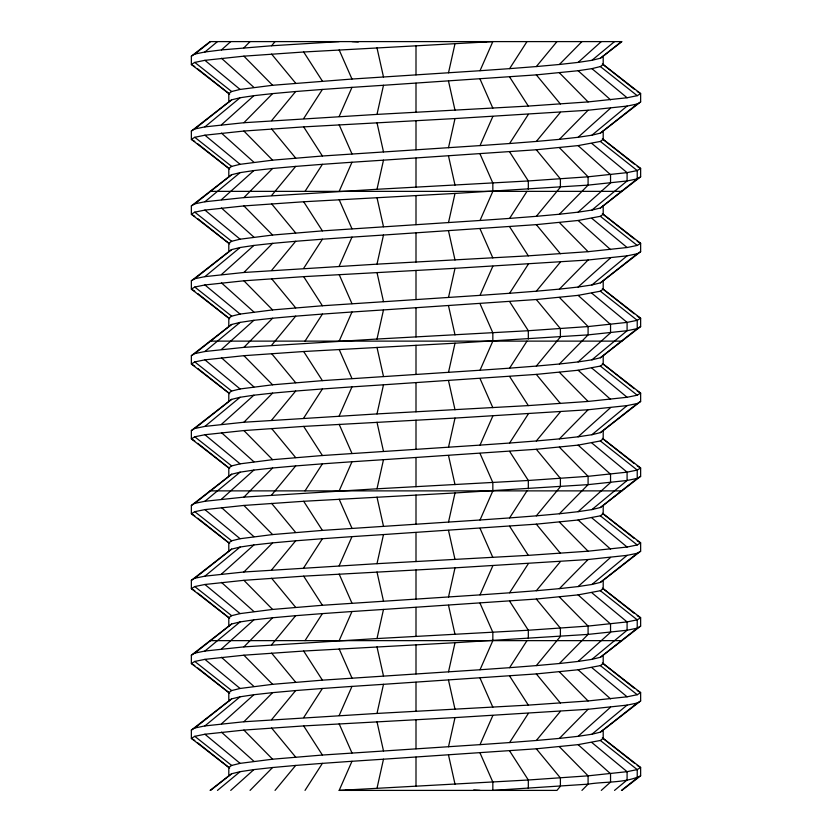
<?xml version="1.0" encoding="UTF-8"?>
<svg xmlns="http://www.w3.org/2000/svg" width="832" height="832" viewBox="0 0 832 832"><rect width="100%" height="100%" fill="white"/><g stroke="black" fill="none" stroke-linecap="round" stroke-linejoin="round"><path stroke-width="1.25" d="M191.36 131.04L194.771 128.96L204.911 126.88L243.911 122.72L376.99 114.4L383.49 85.28L536.328 74.88L578.115 70.72L591.906 68.64L600.361 66.56L603.2 64.48L603.2 56.16L621.92 41.6L210.08 41.6L191.36 56.16L191.36 64.48L228.8 93.6L228.8 101.92L191.36 131.04L191.36 139.36L228.8 168.48L228.8 176.8L191.36 205.92L191.36 214.24L228.8 243.36L228.8 251.68L191.36 280.8L191.36 289.12L228.8 318.24L228.8 326.56L191.36 355.68L191.36 364L228.8 393.12L228.8 401.44L191.36 430.56L191.36 438.88L228.8 468L228.8 476.32L191.36 505.44L191.36 513.76L228.8 542.88L228.8 551.2L191.36 580.32L191.36 588.64L228.8 617.76L228.8 626.08L191.36 655.2L191.36 663.52L228.8 692.64L228.8 700.96L191.36 730.08L191.36 738.4L228.8 767.52L228.8 775.84L210.08 790.4M191.36 205.92L194.771 203.84L204.911 201.76L243.911 197.6L376.99 189.28L383.49 160.16L536.328 149.76L578.115 145.6L600.361 141.44L603.2 139.36L603.2 131.04L640.64 101.92L640.64 93.6L603.2 64.48M191.36 280.8L194.771 278.72L204.911 276.64L243.911 272.48L376.99 264.16L383.49 235.04L536.328 224.64L578.115 220.48L600.361 216.32L603.2 214.24L603.2 205.92L640.64 176.8L640.64 168.48L603.2 139.36M191.36 355.68L194.771 353.6L204.911 351.52L243.911 347.36L376.99 339.04L383.49 309.92L536.328 299.52L578.115 295.36L600.361 291.2L603.2 289.12L603.2 280.8L640.64 251.68L640.64 243.36L603.2 214.24M448.51 72.8L455.01 43.68L492.835 41.6L480.022 70.72L351.978 79.04L272.594 85.28L240.094 89.44L231.639 91.52L228.8 93.6M191.36 430.56L194.771 428.48L204.911 426.4L243.911 422.24L376.99 413.92L383.49 384.8L536.328 374.4L578.115 370.24L600.361 366.08L603.2 364L603.2 355.68L640.64 326.56L640.64 318.24L603.2 289.12M228.8 168.48L231.639 166.4L240.094 164.32L272.594 160.16L322.4 156L448.51 147.68L455.01 118.56L588.089 110.24L627.089 106.08L637.229 104L640.64 101.92M191.36 505.44L194.771 503.36L204.911 501.28L243.911 497.12L376.99 488.8L383.49 459.68L536.328 449.28L578.115 445.12L600.361 440.96L603.2 438.88L603.2 430.56L640.64 401.44L640.64 393.12L603.2 364M228.8 243.36L231.639 241.28L240.094 239.2L272.594 235.04L322.4 230.88L448.51 222.56L455.01 193.44L588.089 185.12L627.089 180.96L637.229 178.88L640.64 176.8M191.36 580.32L194.771 578.24L204.911 576.16L243.911 572L376.99 563.68L383.49 534.56L536.328 524.16L578.115 520L600.361 515.84L603.2 513.76L603.2 505.44L640.64 476.32L640.64 468L603.2 438.88M228.8 318.24L231.639 316.16L240.094 314.08L272.594 309.92L322.4 305.76L448.51 297.44L455.01 268.32L588.089 260L627.089 255.84L637.229 253.76L640.64 251.68M191.36 655.2L194.771 653.12L204.911 651.04L243.911 646.88L376.99 638.56L383.49 609.44L536.328 599.04L578.115 594.88L600.361 590.72L603.2 588.64L603.2 580.32L640.64 551.2L640.64 542.88L603.2 513.76M228.8 393.12L231.639 391.04L240.094 388.96L272.594 384.8L322.4 380.64L448.51 372.32L455.01 343.2L588.089 334.88L627.089 330.72L637.229 328.64L640.64 326.56M191.36 730.08L194.771 728L204.911 725.92L243.911 721.76L376.99 713.44L383.49 684.32L536.328 673.92L578.115 669.76L600.361 665.6L603.2 663.52L603.2 655.2L640.64 626.08L640.64 617.76L603.2 588.64M228.8 468L231.639 465.92L240.094 463.84L272.594 459.68L322.4 455.52L448.51 447.2L455.01 418.08L588.089 409.76L627.089 405.6L637.229 403.52L640.64 401.44M383.49 759.2L351.978 761.28L339.165 790.4L376.99 788.32L383.49 759.2L536.328 748.8L578.115 744.64L600.361 740.48L603.2 738.4L603.2 730.08L640.64 700.96L640.64 692.64L603.2 663.52M228.8 542.88L231.639 540.8L240.094 538.72L272.594 534.56L322.4 530.4L448.51 522.08L455.01 492.96L588.089 484.64L627.089 480.48L637.229 478.4L640.64 476.32M228.8 617.76L231.639 615.68L240.094 613.6L272.594 609.44L322.4 605.28L448.51 596.96L455.01 567.84L588.089 559.52L627.089 555.36L637.229 553.28L640.64 551.2M228.8 692.64L231.639 690.56L240.094 688.48L272.594 684.32L322.4 680.16L448.51 671.84L455.01 642.72L588.089 634.4L627.089 630.24L637.229 628.16L640.64 626.08M228.8 767.52L231.639 765.44L240.094 763.36L272.594 759.2L322.4 755.04L448.51 746.72L455.01 717.6L588.089 709.28L627.089 705.12L637.229 703.04L640.64 700.96M339.165 116.48L351.978 87.36L383.49 85.28M339.165 191.36L351.978 162.24L383.49 160.16M339.165 266.24L351.978 237.12L383.49 235.04M339.165 341.12L351.978 312L383.49 309.92M339.165 416L351.978 386.88L383.49 384.8M448.51 147.68L480.022 145.6L492.835 116.48M339.165 490.88L351.978 461.76L383.49 459.68M448.51 222.56L480.022 220.48L492.835 191.36L492.835 183.04L480.022 153.92M339.165 565.76L351.978 536.64L383.49 534.56M448.51 297.44L480.022 295.36L492.835 266.24M339.165 640.64L351.978 611.52L383.49 609.44M448.51 372.32L480.022 370.24L492.835 341.12L492.835 332.8L480.022 303.68M339.165 715.52L351.978 686.4L383.49 684.32M448.51 447.2L480.022 445.12L492.835 416M448.51 522.08L480.022 520L492.835 490.88L492.835 482.56L480.022 453.44M448.51 596.96L480.022 594.88L492.835 565.76M448.51 671.84L480.022 669.76L492.835 640.64L492.835 632.32L480.022 603.2M448.51 746.72L480.022 744.64L492.835 715.52M303.68 118.56L322.4 89.44L351.978 87.36M305.022 191.36L322.4 164.32L351.978 162.24M303.68 268.32L322.4 239.2L351.978 237.12M305.022 341.12L322.4 314.08L351.978 312M480.022 70.72L509.6 68.64L526.978 41.6M303.68 418.08L322.4 388.96L351.978 386.88M480.022 145.6L509.6 143.52L528.32 114.4M305.022 490.88L322.4 463.84L351.978 461.76M480.022 220.48L509.6 218.4L526.978 191.36M303.68 567.84L322.4 538.72L351.978 536.64M480.022 295.36L509.6 293.28L528.32 264.16M305.022 640.64L322.4 613.6L351.978 611.52M480.022 370.24L509.6 368.16L526.978 341.12M303.68 717.6L322.4 688.48L351.978 686.4M480.022 445.12L509.6 443.04L528.32 413.92M305.022 790.4L322.4 763.36L351.978 761.28M480.022 520L509.6 517.92L526.978 490.88M480.022 594.88L509.6 592.8L528.32 563.68M480.022 669.76L509.6 667.68L526.978 640.64M480.022 744.64L509.6 742.56L528.32 713.44M191.36 56.16L194.771 54.08L204.911 52L221.458 49.92L271.606 45.76L275.038 41.6M271.606 120.64L295.672 91.52L322.4 89.44M271.606 195.52L295.672 166.4L322.4 164.32M271.606 270.4L295.672 241.28L322.4 239.2M271.606 345.28L295.672 316.16L322.4 314.08M509.6 68.64L536.328 66.56L556.962 41.6M271.606 420.16L295.672 391.04L322.4 388.96M509.6 143.52L536.328 141.44L560.394 112.32M271.606 495.04L295.672 465.92L322.4 463.84M509.6 218.4L536.328 216.32L560.394 187.2L560.394 178.88L536.328 149.76M271.606 569.92L295.672 540.8L322.4 538.72M509.6 293.28L536.328 291.2L560.394 262.08M271.606 644.8L295.672 615.68L322.4 613.6M509.6 368.16L536.328 366.08L560.394 336.96L560.394 328.64L536.328 299.52M271.606 719.68L295.672 690.56L322.4 688.48M509.6 443.04L536.328 440.96L560.394 411.84M275.038 790.4L295.672 765.44L322.4 763.36M509.6 517.92L536.328 515.84L560.394 486.72L560.394 478.4L536.328 449.28M509.6 592.8L536.328 590.72L560.394 561.6M509.6 667.68L536.328 665.6L560.394 636.48L560.394 628.16L536.328 599.04M509.6 742.56L536.328 740.48L560.394 711.36M243.911 47.84L250.058 41.6M243.911 122.72L272.594 93.6L295.672 91.52M243.911 197.6L272.594 168.48L295.672 166.4M243.911 272.48L272.594 243.36L295.672 241.28M243.911 347.36L272.594 318.24L295.672 316.16M536.328 66.56L559.406 64.48L581.942 41.6M243.911 422.24L272.594 393.12L295.672 391.04M536.328 141.44L559.406 139.36L588.089 110.24M243.911 497.12L272.594 468L295.672 465.92M536.328 216.32L559.406 214.24L588.089 185.12L588.089 176.8L559.406 147.68M243.911 572L272.594 542.88L295.672 540.8M536.328 291.2L559.406 289.12L588.089 260M243.911 646.88L272.594 617.76L295.672 615.68M536.328 366.08L559.406 364L588.089 334.88L588.089 326.56L559.406 297.44M243.911 721.76L272.594 692.64L295.672 690.56M536.328 440.96L559.406 438.88L588.089 409.76M250.058 790.4L272.594 767.52L295.672 765.44M536.328 515.84L559.406 513.76L588.089 484.64L588.089 476.32L559.406 447.2M536.328 590.72L559.406 588.64L588.089 559.52M536.328 665.6L559.406 663.52L588.089 634.4L588.089 626.08L559.406 596.96M536.328 740.48L559.406 738.4L588.089 709.28M581.942 790.4L588.089 784.16C605.374 781.31 624.562 783.349 640.64 775.84L640.64 767.52L603.2 738.4M221.458 49.92L230.724 41.6M221.458 124.8L253.885 95.68L272.594 93.6M221.458 199.68L253.885 170.56L272.594 168.48M221.458 274.56L253.885 245.44L272.594 243.36M221.458 349.44L253.885 320.32L272.594 318.24M559.406 64.48L578.115 62.4L601.276 41.6M221.458 424.32L253.885 395.2L272.594 393.12M559.406 139.36L578.115 137.28L610.542 108.16M221.458 499.2L253.885 470.08L272.594 468M559.406 214.24L578.115 212.16L610.542 183.04L610.542 174.72L578.115 145.6M221.458 574.08L253.885 544.96L272.594 542.88M559.406 289.12L578.115 287.04L610.542 257.92M221.458 648.96L253.885 619.84L272.594 617.76M559.406 364L578.115 361.92L610.542 332.8L610.542 324.48L578.115 295.36M221.458 723.84L253.885 694.72L272.594 692.64M559.406 438.88L578.115 436.8L610.542 407.68M230.724 790.4L253.885 769.6L272.594 767.52M559.406 513.76L578.115 511.68L610.542 482.56L610.542 474.24L578.115 445.12M559.406 588.64L578.115 586.56L610.542 557.44M559.406 663.52L578.115 661.44L610.542 632.32L610.542 624L578.115 594.88M559.406 738.4L578.115 736.32L610.542 707.2M601.276 790.4L610.542 782.08L610.542 773.76L578.115 744.64M204.911 52L217.474 41.6M204.911 126.88L240.094 97.76L253.885 95.68M204.911 201.76L240.094 172.64L253.885 170.56M204.911 276.64L240.094 247.52L253.885 245.44M204.911 351.52L240.094 322.4L253.885 320.32M578.115 62.4L591.906 60.32L614.526 41.6M204.911 426.4L240.094 397.28L253.885 395.2M578.115 137.28L591.906 135.2L627.089 106.08M204.911 501.28L240.094 472.16L253.885 470.08M578.115 212.16L591.906 210.08L627.089 180.96L627.089 172.64L591.906 143.52M204.911 576.16L240.094 547.04L253.885 544.96M578.115 287.04L591.906 284.96L627.089 255.84M204.911 651.04L240.094 621.92L253.885 619.84M578.115 361.92L591.906 359.84L627.089 330.72L627.089 322.4L591.906 293.28M204.911 725.92L240.094 696.8L253.885 694.72M578.115 436.8L591.906 434.72L627.089 405.6M217.474 790.4L240.094 771.68L253.885 769.6M578.115 511.68L591.906 509.6L627.089 480.48L627.089 472.16L591.906 443.04M578.115 586.56L591.906 584.48L627.089 555.36M578.115 661.44L591.906 659.36L627.089 630.24L627.089 621.92L591.906 592.8M578.115 736.32L591.906 734.24L627.089 705.12M614.526 790.4L627.089 780L627.089 771.68L591.906 742.56M194.771 54.08L210.579 41.6M194.771 128.96L231.639 99.84L240.094 97.76M194.771 203.84L231.639 174.72L240.094 172.64M194.771 278.72L231.639 249.6L240.094 247.52M194.771 353.6L231.639 324.48L240.094 322.4M591.906 60.32L600.361 58.24L621.421 41.6M194.771 428.48L231.639 399.36L240.094 397.28M591.906 135.2L600.361 133.12L637.229 104M194.771 503.36L231.639 474.24L240.094 472.16M591.906 210.08L600.361 208L637.229 178.88L637.229 170.56L600.361 141.44M194.771 578.24L231.639 549.12L240.094 547.04M591.906 284.96L600.361 282.88L637.229 253.76M194.771 653.12L231.639 624L240.094 621.92M591.906 359.84L600.361 357.76L637.229 328.64L637.229 320.32L600.361 291.2M194.771 728L231.639 698.88L240.094 696.8M591.906 434.72L600.361 432.64L637.229 403.52M210.579 790.4L231.639 773.76L240.094 771.68M591.906 509.6L600.361 507.52L637.229 478.4L637.229 470.08L600.361 440.96M591.906 584.48L600.361 582.4L637.229 553.28M591.906 659.36L600.361 657.28L637.229 628.16L637.229 619.84L600.361 590.72M591.906 734.24L600.361 732.16L637.229 703.04M621.421 790.4L637.229 777.92L637.229 769.6L600.361 740.48M621.92 790.4L640.64 775.84M228.8 101.92L231.639 99.84M228.8 176.8L231.639 174.72M228.8 251.68L231.639 249.6M228.8 326.56L231.639 324.48M600.361 58.24L603.2 56.16M228.8 401.44L231.639 399.36M600.361 133.12L603.2 131.04M228.8 476.32L231.639 474.24M600.361 208L603.2 205.92M228.8 551.2L231.639 549.12M600.361 282.88L603.2 280.8M228.8 626.08L231.639 624M600.361 357.76L603.2 355.68M228.8 700.96L231.639 698.88M600.361 432.64L603.2 430.56M228.8 775.84L231.639 773.76M600.361 507.52L603.2 505.44M600.361 582.4L603.2 580.32M600.361 657.28L603.2 655.2M600.361 732.16L603.2 730.08M455.01 43.68L303.68 52L243.911 56.16L204.911 60.32L194.771 62.4L191.36 64.48L194.771 66.56M455.01 118.56L303.68 126.88L243.911 131.04L204.911 135.2L194.771 137.28L191.36 139.36L194.771 141.44M455.01 193.44L303.68 201.76L243.911 205.92L204.911 210.08L194.771 212.16L191.36 214.24L194.771 216.32M455.01 268.32L303.68 276.64L243.911 280.8L204.911 284.96L194.771 287.04L191.36 289.12L194.771 291.2M455.01 343.2L303.68 351.52L243.911 355.68L204.911 359.84L194.771 361.92L191.36 364L194.771 366.08M376.99 114.4L528.32 106.08L588.089 101.92L627.089 97.76L637.229 95.68L640.64 93.6L637.229 91.52M455.01 418.08L303.68 426.4L243.911 430.56L204.911 434.72L194.771 436.8L191.36 438.88L194.771 440.96M455.01 492.96L303.68 501.28L243.911 505.44L204.911 509.6L194.771 511.68L191.36 513.76L194.771 515.84M376.99 264.16L528.32 255.84L588.089 251.68L627.089 247.52L637.229 245.44L640.64 243.36L637.229 241.28M455.01 567.84L303.68 576.16L243.911 580.32L204.911 584.48L194.771 586.56L191.36 588.64L194.771 590.72M455.01 642.72L303.68 651.04L243.911 655.2L204.911 659.36L194.771 661.44L191.36 663.52L194.771 665.6M376.99 413.92L528.32 405.6L588.089 401.44L627.089 397.28L637.229 395.2L640.64 393.12L637.229 391.04M455.01 717.6L303.68 725.92L243.911 730.08L204.911 734.24L194.771 736.32L191.36 738.4L194.771 740.48M376.99 563.68L528.32 555.36L588.089 551.2L627.089 547.04L637.229 544.96L640.64 542.88L637.229 540.8M376.99 713.44L528.32 705.12L588.089 700.96L627.089 696.8L637.229 694.72L640.64 692.64L637.229 690.56M271.606 45.76L339.165 41.6M480.022 752.96L492.835 782.08L492.835 790.4L588.089 784.16L588.089 775.84L559.406 746.72M376.99 189.28L528.32 180.96L588.089 176.8L627.089 172.64L637.229 170.56L640.64 168.48L637.229 166.4M376.99 339.04L528.32 330.72L588.089 326.56L627.089 322.4L637.229 320.32L640.64 318.24L637.229 316.16M376.99 488.8L528.32 480.48L588.089 476.32L627.089 472.16L637.229 470.08L640.64 468L637.229 465.92M376.99 638.56L528.32 630.24L588.089 626.08L627.089 621.92L637.229 619.84L640.64 617.76L637.229 615.68M376.99 788.32L528.32 780L588.089 775.84L627.089 771.68L637.229 769.6L640.64 767.52L637.229 765.44M210.08 191.36L621.92 191.36M210.08 341.12L621.92 341.12M210.08 490.88L621.92 490.88M210.08 640.64L621.92 640.64M339.165 790.4L556.962 790.4L560.394 786.24L560.394 777.92L536.328 748.8M351.978 41.6L358.28 42.016M473.72 789.984L480.022 790.4M480.022 41.6L486.46 42.047M345.54 789.953L351.978 790.4M602.347 63.97L634.234 89.159M600.361 66.56L637.229 95.68M602.347 138.85L634.234 164.039M602.347 213.73L634.234 238.919M600.361 216.32L637.229 245.44M602.347 288.61L634.234 313.799M602.347 363.49L634.234 388.679M600.361 366.08L637.229 395.2M194.771 62.4L231.639 91.52M197.766 68.921L229.653 94.11M602.347 438.37L634.234 463.559M194.771 137.28L231.639 166.4M197.766 143.801L229.653 168.99M602.347 513.25L634.234 538.439M600.361 515.84L637.229 544.96M194.771 212.16L231.639 241.28M197.766 218.681L229.653 243.87M602.347 588.13L634.234 613.319M194.771 287.04L231.639 316.16M197.766 293.561L229.653 318.75M602.347 663.01L634.234 688.199M600.361 665.6L637.229 694.72M194.771 361.92L231.639 391.04M197.766 368.441L229.653 393.63M602.347 737.89L634.234 763.079M194.771 436.8L231.639 465.92M197.766 443.321L229.653 468.51M194.771 511.68L231.639 540.8M197.766 518.201L229.653 543.39M194.771 586.56L231.639 615.68M197.766 593.081L229.653 618.27M194.771 661.44L231.639 690.56M197.766 667.961L229.653 693.15M194.771 736.32L231.639 765.44M197.766 742.841L229.653 768.03M591.906 68.64L627.089 97.76M591.906 218.4L627.089 247.52M591.906 368.16L627.089 397.28M204.911 60.32L240.094 89.44M204.911 135.2L240.094 164.32M591.906 517.92L627.089 547.04M204.911 210.08L240.094 239.2M204.911 284.96L240.094 314.08M591.906 667.68L627.089 696.8M204.911 359.84L240.094 388.96M204.911 434.72L240.094 463.84M204.911 509.6L240.094 538.72M204.911 584.48L240.094 613.6M204.911 659.36L240.094 688.48M204.911 734.24L240.094 763.36M578.115 70.72L610.542 99.84M578.115 220.48L610.542 249.6M578.115 370.24L610.542 399.36M221.458 58.24L253.885 87.36M221.458 133.12L253.885 162.24M578.115 520L610.542 549.12M221.458 208L253.885 237.12M221.458 282.88L253.885 312M578.115 669.76L610.542 698.88M221.458 357.76L253.885 386.88M221.458 432.64L253.885 461.76M221.458 507.52L253.885 536.64M221.458 582.4L253.885 611.52M221.458 657.28L253.885 686.4M221.458 732.16L253.885 761.28M559.406 72.8L588.089 101.92M559.406 222.56L588.089 251.68M559.406 372.32L588.089 401.44M243.911 56.16L272.594 85.28M243.911 131.04L272.594 160.16M559.406 522.08L588.089 551.2M243.911 205.92L272.594 235.04M243.911 280.8L272.594 309.92M559.406 671.84L588.089 700.96M243.911 355.68L272.594 384.8M243.911 430.56L272.594 459.68M243.911 505.44L272.594 534.56M243.911 580.32L272.594 609.44M243.911 655.2L272.594 684.32M243.911 730.08L272.594 759.2M536.328 74.88L560.394 104M536.328 224.64L560.394 253.76M271.606 54.08L295.672 83.2M536.328 374.4L560.394 403.52M271.606 128.96L295.672 158.08M271.606 203.84L295.672 232.96M536.328 524.16L560.394 553.28M271.606 278.72L295.672 307.84M271.606 353.6L295.672 382.72M536.328 673.92L560.394 703.04M271.606 428.48L295.672 457.6M271.606 503.36L295.672 532.48M271.606 578.24L295.672 607.36M271.606 653.12L295.672 682.24M271.606 728L295.672 757.12M509.6 76.96L528.32 106.08M509.6 151.84L528.32 180.96L528.32 189.28M509.6 226.72L528.32 255.84M509.6 301.6L528.32 330.72L528.32 339.04M303.68 52L322.4 81.12M509.6 376.48L528.32 405.6M303.68 126.88L322.4 156M509.6 451.36L528.32 480.48L528.32 488.8M303.68 201.76L322.4 230.88M509.6 526.24L528.32 555.36M303.68 276.64L322.4 305.76M509.6 601.12L528.32 630.24L528.32 638.56M303.68 351.52L322.4 380.64M509.6 676L528.32 705.12M303.68 426.4L322.4 455.52M509.6 750.88L528.32 780L528.32 788.32M303.68 501.28L322.4 530.4M303.68 576.16L322.4 605.28M303.68 651.04L322.4 680.16M303.68 725.92L322.4 755.04M480.022 79.04L492.835 108.16M480.022 228.8L492.835 257.92M339.165 49.92L351.978 79.04M480.022 378.56L492.835 407.68M339.165 124.8L351.978 153.92M339.165 199.68L351.978 228.8M480.022 528.32L492.835 557.44M339.165 274.56L351.978 303.68M339.165 349.44L351.978 378.56M480.022 678.08L492.835 707.2M339.165 424.32L351.978 453.44M339.165 499.2L351.978 528.32M339.165 574.08L351.978 603.2M339.165 648.96L351.978 678.08M339.165 723.84L351.978 752.96M448.51 81.12L455.01 110.24M448.51 156L455.01 185.12M448.51 230.88L455.01 260M448.51 305.76L455.01 334.88M376.99 47.84L383.49 76.96M448.51 380.64L455.01 409.76M376.99 122.72L383.49 151.84M448.51 455.52L455.01 484.64M376.99 197.6L383.49 226.72M448.51 530.4L455.01 559.52M376.99 272.48L383.49 301.6M448.51 605.28L455.01 634.4M376.99 347.36L383.49 376.48M448.51 680.16L455.01 709.28M376.99 422.24L383.49 451.36M448.51 755.04L455.01 784.16M376.99 497.12L383.49 526.24M376.99 572L383.49 601.12M376.99 646.88L383.49 676M376.99 721.76L383.49 750.88M416 45.76L416 74.88M416 83.2L416 112.32M416 120.64L416 149.76M416 158.08L416 187.2M416 195.52L416 224.64M416 232.96L416 262.08M416 270.4L416 299.52M416 307.84L416 336.96M416 345.28L416 374.4M416 382.72L416 411.84M416 420.16L416 449.28M416 457.6L416 486.72M416 495.04L416 524.16M416 532.48L416 561.6M416 569.92L416 599.04M416 607.36L416 636.48M416 644.8L416 673.92M416 682.24L416 711.36M416 719.68L416 748.8M416 757.12L416 786.24"/></g></svg>
